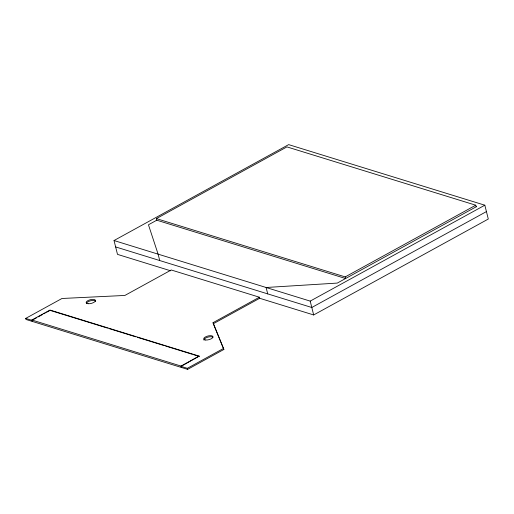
<?xml version="1.0" encoding="UTF-8"?>
<svg xmlns="http://www.w3.org/2000/svg" width="514" height="514" viewBox="0 0 514 514"><rect width="100%" height="100%" fill="white"/><g stroke="black" fill="none" stroke-linecap="round" stroke-linejoin="round"><path stroke-width="0.77" d="M170.744 270.82L117.5 254.379L114.024 240.533L288.65 144.62L484.824 205.195L488.3 219.035L313.675 314.953L259.673 298.274L213.316 323.736L213.047 322.676L259.403 297.214L259.673 298.274M156.378 218.611L345.202 276.911L345.601 278.511L156.776 220.204L156.378 218.611L286.934 146.895L475.758 205.202L476.163 206.801M156.776 220.204L148.45 224.779L158.106 254.147L159.713 260.534M213.047 322.676L223.873 349.456L187.61 369.38L25.97 319.47L25.7 318.404L61.969 298.486L124.876 295.447L171.239 269.985L259.403 297.214M32.215 321.398L31.868 320.01L49.999 310.051L199.149 356.106L181.095 366.386L187.34 368.313L223.609 348.396M32.645 319.946L36.828 317.652M38.222 316.881L42.405 314.587M43.799 313.816L45.193 313.052M46.594 312.287L50.076 310.372L107.445 328.086M31.868 320.01L181.012 366.064L199.149 356.106M345.202 276.911L475.758 205.202M476.613 206.551L337.274 283.086L266.111 287.493L267.717 293.886M114.024 240.533L310.199 301.108L484.824 205.195M486.43 211.582L311.799 307.494L115.631 246.926M108.974 328.555L135.741 336.824M137.277 337.293L164.043 345.562M165.572 346.031L192.345 354.3M193.874 354.769L199.226 356.427M25.7 318.404L31.945 320.331M213.618 324.475L223.873 349.456M310.199 301.108L313.675 314.953M187.34 368.313L187.61 369.38M181.012 366.064L181.365 367.452M86.436 303.388A4.787 1.908 -14.1 0 1 90.952 300.69A4.787 1.908 -14.1 0 1 95.688 301.345M204.019 340.191A4.787 1.908 -14.1 0 1 207.303 337.319A4.787 1.908 -14.1 0 1 212.899 337.229M205.619 340.011A4.787 1.908 -14.1 0 0 213.008 337.088A4.787 1.908 -14.1 0 0 206.467 336.458A4.787 1.908 -14.1 0 0 205.619 340.011M88.067 303.716A4.787 1.908 -14.1 0 0 95.45 300.786A4.787 1.908 -14.1 0 0 88.909 300.163A4.787 1.908 -14.1 0 0 88.067 303.716"/></g></svg>
